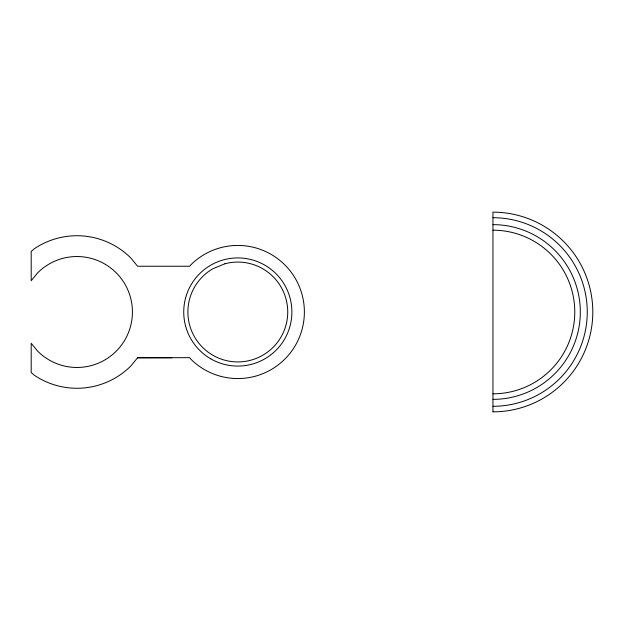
<?xml version="1.0" encoding="UTF-8"?>
<svg xmlns="http://www.w3.org/2000/svg" width="624" height="624" viewBox="0 0 624 624"><rect width="100%" height="100%" fill="white"/><g stroke="black" fill="none" stroke-linecap="round" stroke-linejoin="round"><path stroke-width="0.94" d="M137.592 357.763L130.892 365.929A76.268 76.268 0 0 1 34.585 375.414L31.2 372.629L31.2 343.255L37.736 351.218A55.466 55.466 0 0 0 116.181 351.218A55.466 55.466 0 0 0 116.181 272.782A55.466 55.466 0 0 0 37.736 272.782L31.2 280.745L31.2 251.371L34.585 248.586A76.268 76.268 0 0 1 130.892 258.071L137.592 266.237L189.751 266.237L190.749 264.935A66.557 66.557 0 0 1 284.879 264.935A66.557 66.557 0 0 1 284.879 359.065A66.557 66.557 0 0 1 190.749 359.065L189.68 357.669L137.592 357.763L171.826 357.763M492.96 217.706A94.294 94.294 0 0 1 587.254 312A94.294 94.294 0 0 1 492.96 406.294M492.96 224.64A87.36 87.36 0 0 1 580.32 312A87.36 87.36 0 0 1 492.96 399.36M492.96 230.186A81.814 81.814 0 0 1 574.774 312A81.814 81.814 0 0 1 492.96 393.814M224.89 263.78L212.854 268.765A49.92 49.92 0 0 0 209.18 352.895A49.92 49.92 0 0 0 286.978 320.666A49.92 49.92 0 0 0 224.89 263.78M492.96 411.84L492.96 212.16A99.84 99.84 0 0 1 592.8 312A99.84 99.84 0 0 1 492.96 411.84M210.772 358.831A54.077 54.077 0 0 0 291.892 312A54.077 54.077 0 0 0 210.772 265.169A54.077 54.077 0 0 0 210.772 358.831"/></g></svg>
